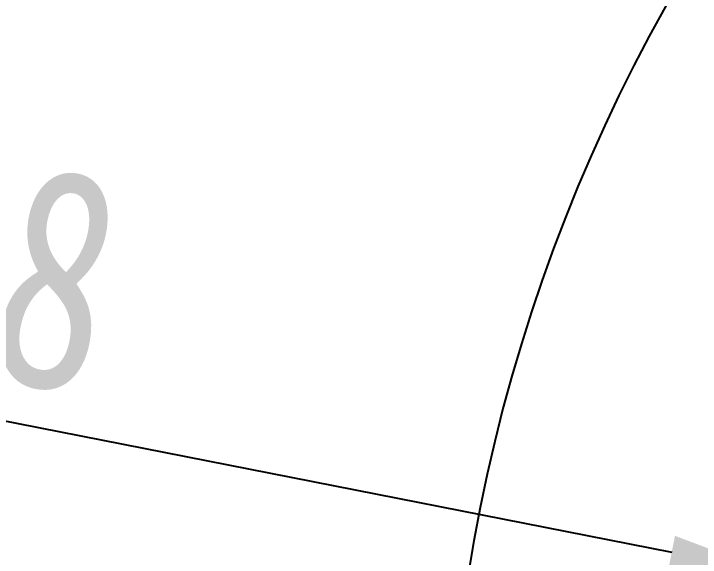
# Model space of a CAD drawing. Header units: millimetres. Extents: x 8 to 22425, y -1213 to 4973.
# Drawn here: x 17249 to 17523.8, y 1252.8 to 1470.3 of the extents above; entities that cross this region are included whole.
import ezdxf

# ---------------------------------------------------------------- set-up
doc = ezdxf.new("R2010")
doc.units = ezdxf.units.MM
doc.header["$PDSIZE"] = -1
doc.styles.get("Standard").update_dxf_attribs({"font": 'hyswlongfangsong.ttf'})
doc.dimstyles.new('ISO-25', dxfattribs={"dimscale": 25, "dimtxt": 3.5, "dimasz": 1.6, "dimexe": 1.25, "dimexo": 0.625, "dimtad": 1, "dimdec": 0, "dimzin": 9, "dimdsep": 46, "dimtxsty": 'Standard', "dimcen": 2.5, "dimadec": 0, "dimazin": 2, "dimtfac": 1, "dimtdec": 0, "dimtofl": 0, "dimtmove": 0, "dimatfit": 3, "dimfxl": 1, "dimarcsym": 0})

# ---------------------------------------------------------------- blocks, each defined once
blk = doc.blocks.new('*D155')
at = {"color": 0, "lineweight": -2, "transparency": 16777216}
blk.add_line((17071.24, 1508.66), (16806.76, 1603.25), dxfattribs=at)
at = {"color": 0, "transparency": 16777216}
blk.add_solid([(16809, 1609.52), (16804.51, 1596.97), (16769.09, 1616.72)], dxfattribs=at)
at = {"layer": 'Defpoints', "color": 0, "transparency": 16777216}
for p in [(16769.09, 1616.72), (18108.99, 1137.54)]:
    blk.add_point(p, dxfattribs=at)
at = {"color": 0, "transparency": 16777216, "insert": (16977.82, 1605.13), "char_height": 87.5, "attachment_point": 5, "rotation": 340.3218}
blk.add_mtext('R1423', dxfattribs=at)
blk = doc.blocks.new('*D156')
at = {"color": 0, "lineweight": -2, "transparency": 16777216}
blk.add_line((18093.36, 1137.54), (17391.04, 1137.54), dxfattribs=at)
blk.add_arc((18108.99, 1137.54), 686.7, 33.33795, 176.66205, dxfattribs=at)
at = {"color": 0, "transparency": 16777216}
for points in [[(18688.36, 1518.43), (18677.01, 1511.43), (18703.68, 1480.89)], [(17430.12, 1177.33), (17416.79, 1177.72), (17422.29, 1137.54)]]:
    blk.add_solid(points, dxfattribs=at)
at = {"layer": 'Defpoints', "color": 0, "transparency": 16777216}
for p in [(19341.34, 1849.04), (18228.23, 1813.8), (18600.89, 1421.54), (18108.99, 1137.54), (18129.47, 1137.54)]:
    blk.add_point(p, dxfattribs=at)
at = {"color": 0, "transparency": 16777216, "insert": (17699.38, 1761.11), "char_height": 87.5, "attachment_point": 5, "rotation": 33.3}
blk.add_mtext('150°', dxfattribs=at)
blk = doc.blocks.new('*D158')
at = {"color": 0, "lineweight": -2, "transparency": 16777216}
for p, q in [((17092, 1337.53), (17512.42, 1254.86)), ((18108.99, 1075.04), (18108.99, 1200.04)), ((18046.49, 1137.54), (18171.49, 1137.54))]:
    blk.add_line(p, q, dxfattribs=at)
at = {"color": 0, "transparency": 16777216}
blk.add_solid([(17513.7, 1261.4), (17511.13, 1248.32), (17551.66, 1247.14)], dxfattribs=at)
at = {"layer": 'Defpoints', "color": 0, "transparency": 16777216}
for p in [(17551.66, 1247.14), (18108.99, 1137.54)]:
    blk.add_point(p, dxfattribs=at)
at = {"color": 0, "transparency": 16777216, "insert": (17200.44, 1376.72), "char_height": 87.5, "attachment_point": 5, "rotation": 348.8745}
blk.add_mtext('R568', dxfattribs=at)

msp = doc.modelspace()

# ---------------------------------------------------------------- dimensions: what is measured, and where the dimension line sits
dim = msp.add_angular_dim_2l(base=(18228.23, 1813.8), line1=((18600.89, 1421.54), (19341.34, 1849.04)), line2=((18108.99, 1137.54), (18129.47, 1137.54)), dimstyle='ISO-25')
dim.commit()
dim.dimension.update_dxf_attribs({"geometry": '*D156', "text_midpoint": (17731.98, 1711.48), "dimtype": 162})
for mpoint, picture, middle in [((16769.09, 1616.72), '*D155', (16957.83, 1549.22)), ((17551.66, 1247.14), '*D158', (17188.99, 1318.46))]:
    dim = msp.add_radius_dim(center=(18108.99, 1137.54), mpoint=mpoint, dimstyle='ISO-25')
    dim.commit()
    dim.dimension.update_dxf_attribs({"geometry": picture, "text_midpoint": middle, "dimtype": 164})

doc.saveas('drawing.dxf')
